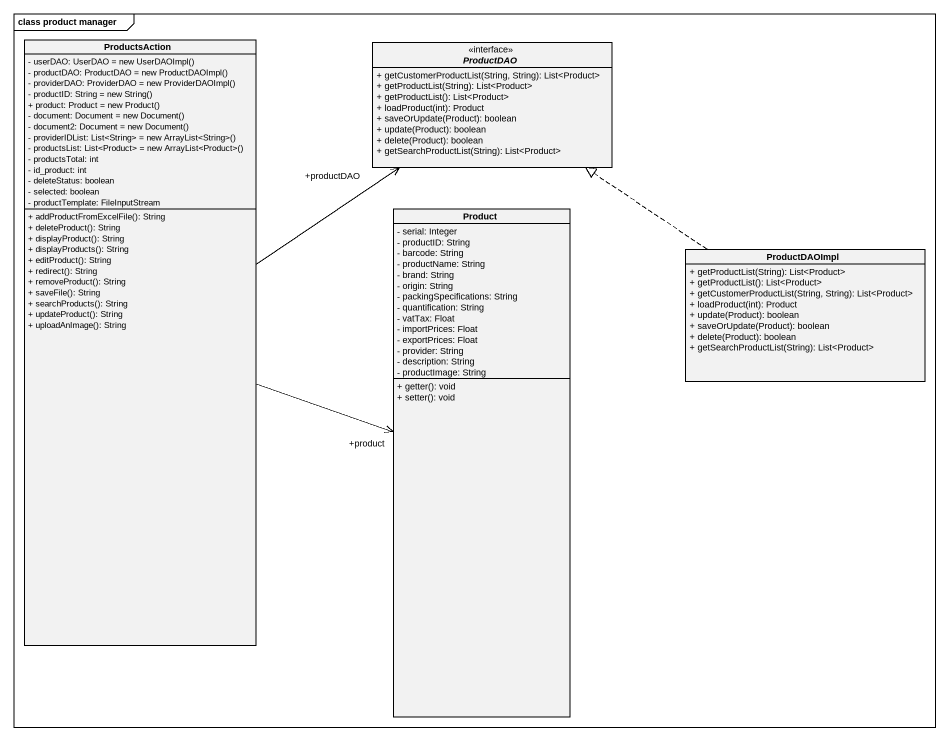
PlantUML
@startuml
mainframe class product manager
hide circle
hide empty members
skinparam classAttributeIconSize 0
class ProductsAction {
  {field} - userDAO: UserDAO = new UserDAOImpl()
  {field} - productDAO: ProductDAO = new ProductDAOImpl()
  {field} - providerDAO: ProviderDAO = new ProviderDAOImpl()
  {field} - productID: String = new String()
  {field} + product: Product = new Product()
  {field} - document: Document = new Document()
  {field} - document2: Document = new Document()
  {field} - providerIDList: List<String> = new ArrayList<String>()
  {field} - productsList: List<Product> = new ArrayList<Product>()
  - productsTotal: int
  - id_product: int
  - deleteStatus: boolean
  - selected: boolean
  - productTemplate: FileInputStream
  + addProductFromExcelFile(): String
  + deleteProduct(): String
  + displayProduct(): String
  + displayProducts(): String
  + editProduct(): String
  + redirect(): String
  + removeProduct(): String
  + saveFile(): String
  + searchProducts(): String
  + updateProduct(): String
  + uploadAnImage(): String
}
interface ProductDAO <<interface>> {
  + getCustomerProductList(String, String): List<Product>
  + getProductList(String): List<Product>
  + getProductList(): List<Product>
  + loadProduct(int): Product
  + saveOrUpdate(Product): boolean
  + update(Product): boolean
  + delete(Product): boolean
  + getSearchProductList(String): List<Product>
}
class Product {
  - serial: Integer
  - productID: String
  - barcode: String
  - productName: String
  - brand: String
  - origin: String
  - packingSpecifications: String
  - quantification: String
  - vatTax: Float
  - importPrices: Float
  - exportPrices: Float
  - provider: String
  - description: String
  - productImage: String
  + getter(): void
  + setter(): void
}
class ProductDAOImpl {
  + getProductList(String): List<Product>
  + getProductList(): List<Product>
  + getCustomerProductList(String, String): List<Product>
  + loadProduct(int): Product
  + update(Product): boolean
  + saveOrUpdate(Product): boolean
  + delete(Product): boolean
  + getSearchProductList(String): List<Product>
}
ProductsAction -up-> "+productDAO" ProductDAO
ProductsAction -right-> "+product" Product
ProductDAOImpl .up.|> ProductDAO
@enduml
